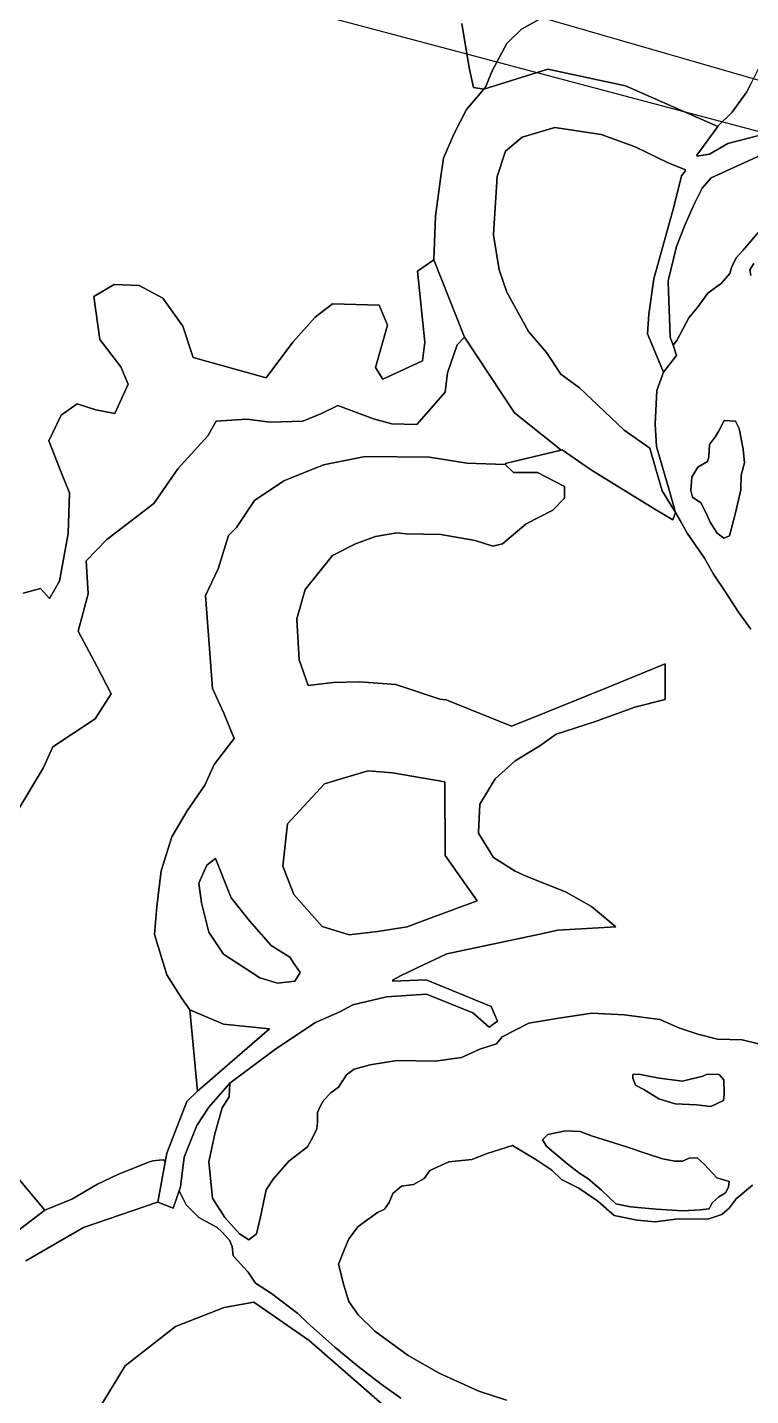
# Model space of a CAD drawing. Header units: inches. Extents: x 288635 to 1232953, y 676945 to 1655780.
# Drawn here: x 558242 to 568569, y 1480968 to 1500510 of the extents above; entities that cross this region are included whole.
import ezdxf

# ---------------------------------------------------------------- set-up
doc = ezdxf.new("R2010")
doc.units = ezdxf.units.IN
doc.header["$MEASUREMENT"] = 0
doc.layers.add('Images', color=7, linetype='Continuous')
picture_1 = doc.add_image_def('image2.jpg', size_in_pixel=(2586, 3753))
picture_2 = doc.add_image_def('image3.jpg', size_in_pixel=(2620, 3729))

msp = doc.modelspace()

# ---------------------------------------------------------------- linework, layer by layer
at = {"color": 1}
for points in [[(564446.3106, 1500564.1309), (564547.9162, 1499929.6545), (564610.1797, 1499652.8863), (564761.6579, 1499625.1131), (564761.6579, 1499625.1131), (564511.1394, 1499336.9785), (564333.3802, 1498986.1379), (564183.6882, 1498639.9752), (564141.5873, 1498345.2691), (564068.5022, 1497811.9197), (564043.2043, 1497190.4465), (563812.0451, 1497028.5286), (563915.5932, 1496011.7989), (563885.4744, 1495747.1939), (563318.5429, 1495486.6893), (563213.1707, 1495654.1669), (563385.0406, 1496256.2956), (563262.7705, 1496543.8254), (562597.6606, 1496563.0145), (562350.7124, 1496368.9348), (562032.8302, 1496014.1045), (561651.967, 1495506.5933), (560608.3435, 1495795.422), (560460.8721, 1496243.0019), (560177.5595, 1496641.5219), (559839.744, 1496823.3293), (559479.1206, 1496836.7252), (559191.941, 1496666.3875), (559276.5481, 1496050.1041), (559575.8248, 1495659.712), (559681.7806, 1495412.1217), (559492.5457, 1494994.1353), (559219.7541, 1495048.2296), (558954.7406, 1495134.4272), (558723.5814, 1494972.5093), (558550.0187, 1494602.7072), (558710.4971, 1494189.2988), (558843.8524, 1493859.7613), (558824.0213, 1493282.7754), (558700.8026, 1492600.8843), (558558.4094, 1492351.4845), (558429.1786, 1492494.7533), (558181.2964, 1492428.8538)], [(565564.1779, 1500631.9419), (565299.6518, 1500484.565), (565088.0264, 1500277.2424), (564878.0247, 1499888.6754), (564788.169, 1499664.2618), (564761.6579, 1499625.1131), (564610.1797, 1499652.8863), (564547.9162, 1499929.6545), (564446.3106, 1500564.1309)], [(568948.0142, 1500572.3476), (568840.8763, 1500330.7318), (568770.8791, 1500161.8067), (568674.2134, 1499903.0443), (568576.82, 1499712.3222), (568514.1698, 1499589.6363), (568306.1635, 1499296.673), (568107.5431, 1499105.507), (568100.1045, 1499095.2988), (566781.0729, 1499675.6106), (565675.5833, 1499911.772), (564761.6579, 1499625.1131), (564761.6579, 1499625.1131), (564788.169, 1499664.2618), (564878.0247, 1499888.6754), (565088.0264, 1500277.2424), (565299.6518, 1500484.565), (565564.1779, 1500631.9419)], [(568757.419, 1498705.6249), (568005.6339, 1498360.1737), (567876.625, 1498213.5725), (567767.3765, 1497995.0755), (567635.1283, 1497696.0795), (567508.63, 1497379.8337), (567393.6315, 1496891.0902), (567394.0548, 1496879.4082), (567393.6315, 1496877.6093), (567422.3811, 1496084.1199), (567460.98, 1495968.7073), (567509.8811, 1495822.4906), (567326.8572, 1495583.5427), (567094.9776, 1496134.901), (567114.8392, 1496412.9629), (567187.2356, 1496919.7378), (567471.6501, 1497948.8012), (567582.506, 1498386.9964), (567640.1254, 1498461.9695), (567632.2377, 1498465.1871), (567640.1254, 1498475.4504), (567392.2782, 1498576.553), (566920.3989, 1498801.6882), (566436.9427, 1498981.2509), (565775.011, 1499078.0029), (565307.3563, 1498941.4187), (565067.7549, 1498740.4952), (564947.7696, 1498377.7563), (564898.7689, 1497556.995), (564899.3555, 1497553.3399), (564898.7689, 1497543.5141), (564978.395, 1497047.3823), (565088.6465, 1496728.8779), (565394.9007, 1496165.3702), (565652.1543, 1495865.241), (565857.4501, 1495555.1947), (566123.7858, 1495362.9841), (566387.1644, 1495111.8556), (566761.6163, 1494757.9993), (567131.1552, 1494497.5333), (567203.5337, 1494234.7497), (567304.2148, 1493888.8029), (567498.4477, 1493581.9076), (567457.6604, 1493474.4209), (567202.2584, 1493630.468), (566319.1525, 1494170.0338), (566219.3804, 1494238.9155), (565876.0264, 1494475.9636), (565863.0561, 1494472.8615), (565736.2873, 1494574.3012), (565599.132, 1494684.0521), (565197.9397, 1495005.0841), (564482.8894, 1496086.8477), (564043.2043, 1497190.4465), (564068.5022, 1497811.9197), (564141.5873, 1498345.2691), (564183.6882, 1498639.9752), (564333.3802, 1498986.1379), (564511.1394, 1499336.9785), (564761.6579, 1499625.1131), (565675.5833, 1499911.772), (566781.0729, 1499675.6106), (568100.1045, 1499095.2988), (568100.1045, 1499095.2988), (567800.2641, 1498683.8195), (567811.3699, 1498685.5794), (567800.2641, 1498670.3386), (567979.4658, 1498698.7363), (568244.6201, 1498849.8329), (568813.8625, 1498999.3309)], [(568813.8625, 1498999.3309), (568244.6201, 1498849.8329), (567979.4658, 1498698.7363), (567800.2641, 1498670.3386), (567811.3699, 1498685.5794), (567800.2641, 1498683.8195), (568100.1045, 1499095.2988), (568107.5431, 1499105.507), (568306.1635, 1499296.673), (568514.1698, 1499589.6363), (568576.82, 1499712.3222)], [(568740.0065, 1497649.7938), (568455.526, 1497324.6731), (568364.0858, 1497217.9929), (568298.0456, 1497080.8327), (568272.6456, 1496994.4725), (568150.7253, 1496857.3122), (567957.685, 1496715.0719), (567805.2847, 1496501.7115), (567688.4444, 1496359.4712), (567515.7241, 1496039.4306), (567460.98, 1495968.7073), (567422.3811, 1496084.1199), (567393.6315, 1496877.6093), (567394.0548, 1496879.4082), (567393.6315, 1496891.0902), (567508.63, 1497379.8337), (567635.1283, 1497696.0795), (567767.3765, 1497995.0755), (567876.625, 1498213.5725), (568005.6339, 1498360.1737), (568757.419, 1498705.6249)], [(558181.2964, 1492428.8538), (558429.1786, 1492494.7533), (558558.4094, 1492351.4845), (558700.8026, 1492600.8843), (558824.0213, 1493282.7754), (558843.8524, 1493859.7613), (558710.4971, 1494189.2988), (558550.0187, 1494602.7072), (558723.5814, 1494972.5093), (558954.7406, 1495134.4272), (559219.7541, 1495048.2296), (559492.5457, 1494994.1353), (559681.7806, 1495412.1217), (559575.8248, 1495659.712), (559276.5481, 1496050.1041), (559191.941, 1496666.3875), (559479.1206, 1496836.7252), (559839.744, 1496823.3293), (560177.5595, 1496641.5219), (560460.8721, 1496243.0019), (560608.3435, 1495795.422), (561651.967, 1495506.5933), (562032.8302, 1496014.1045), (562350.7124, 1496368.9348), (562597.6606, 1496563.0145), (563262.7705, 1496543.8254), (563385.0406, 1496256.2956), (563213.1707, 1495654.1669), (563318.5429, 1495486.6893), (563885.4744, 1495747.1939), (563915.5932, 1496011.7989), (563812.0451, 1497028.5286), (564043.2043, 1497190.4465), (564482.8894, 1496086.8477), (564377.7682, 1495974.8655), (564238.9188, 1495573.6448), (564238.9188, 1495573.6448), (564205.2778, 1495300.4849), (563800.7841, 1494836.3904), (563447.1007, 1494846.3499), (563182.1982, 1494920.1434), (562676.7291, 1495107.7957), (562439.156, 1494996.9656), (562177.0735, 1494885.4025), (561710.7097, 1494871.8551), (561373.2794, 1494913.8845), (560938.9854, 1494884.084), (560817.2618, 1494675.7182), (560388.6067, 1494203.7154), (560048.2523, 1493707.1149), (559378.2013, 1493196.2251), (559079.0906, 1492892.3483), (559108.6728, 1492417.8579), (558969.125, 1491888.0094), (559125.7626, 1491589.4184), (559233.3744, 1491384.283), (559438.5966, 1490993.0776), (559211.5337, 1490632.5333), (558606.4076, 1490233.8439), (558468.082, 1489929.0942), (558111.1254, 1489336.1099)], [(568572.3662, 1496963.9924), (568557.1262, 1497045.2726), (568613.0063, 1497136.7128)], [(558111.1254, 1489336.1099), (558468.082, 1489929.0942), (558606.4076, 1490233.8439), (559211.5337, 1490632.5333), (559438.5966, 1490993.0776), (559233.3744, 1491384.283), (559125.7626, 1491589.4184), (558969.125, 1491888.0094), (559108.6728, 1492417.8579), (559079.0906, 1492892.3483), (559378.2013, 1493196.2251), (560048.2523, 1493707.1149), (560388.6067, 1494203.7154), (560817.2618, 1494675.7182), (560938.9854, 1494884.084), (561373.2794, 1494913.8845), (561710.7097, 1494871.8551), (562177.0735, 1494885.4025), (562439.156, 1494996.9656), (562676.7291, 1495107.7957), (563182.1982, 1494920.1434), (563447.1007, 1494846.3499), (563800.7841, 1494836.3904), (564205.2778, 1495300.4849), (564238.9188, 1495573.6448), (564377.7682, 1495974.8655), (564482.8894, 1496086.8477), (565197.9397, 1495005.0841), (565197.9397, 1495005.0841), (565599.132, 1494684.0521), (565736.2873, 1494574.3012), (565863.0561, 1494472.8615), (565062.9806, 1494281.5074), (565074.081, 1494270.6814), (565062.9806, 1494268.0265), (564516.6399, 1494285.8709), (563984.8264, 1494373.1835), (563064.0745, 1494381.121), (562468.7608, 1494262.0583), (561905.1972, 1494031.8703), (561484.5089, 1493754.0573), (561229.2956, 1493366.6088), (561115.5356, 1493251.8075), (560967.8482, 1492776.866), (560787.0238, 1492397.7338), (560885.1691, 1491066.1602), (561046.485, 1490713.7477), (561193.16, 1490353.3722), (560908.5502, 1489979.849), (560773.3999, 1489685.1798), (560524.6846, 1489317.9052), (560306.1442, 1488950.5258), (560153.5692, 1488462.2155), (560091.4562, 1487955.4854), (560055.4385, 1487553.2699), (560233.2389, 1486975.4187), (560449.1393, 1486638.8681), (560563.3273, 1486478.6715), (560671.5174, 1485317.6815), (560520.2902, 1485169.1549), (560349.3112, 1484726.6211), (560235.3016, 1484431.5374), (560208.6067, 1484302.2752), (560192.2112, 1484337.5572), (560121.3499, 1484329.4264), (560033.4731, 1484319.3432), (559973.2926, 1484303.5859), (559532.8763, 1484126.1291), (559242.6342, 1483988.5031), (558875.3922, 1483775.9525), (558490.0975, 1483617.9767), (557994.8498, 1484207.5478)], [(568699.3664, 1485986.0905), (568450.4459, 1486047.0506), (568094.8452, 1486057.2106), (567815.4447, 1486128.3308), (567546.2041, 1486219.7709), (567271.8836, 1486341.6912), (566763.8826, 1486407.7313), (566301.6016, 1486428.0514), (565829.1607, 1486356.9312), (565402.4398, 1486285.8111), (565021.4391, 1486092.7707), (564940.1589, 1485991.1705), (564701.3984, 1485914.9703), (564442.3179, 1485798.1301), (564066.3972, 1485742.25), (563517.7561, 1485752.41), (563136.7553, 1485691.4499), (562908.1549, 1485630.4898), (562796.3946, 1485549.2096), (562684.6344, 1485371.4092), (562572.8742, 1485290.1291), (562471.274, 1485183.4489), (562420.4739, 1485097.0887), (562384.9138, 1485010.7285), (562384.9138, 1484873.5682), (562374.7538, 1484777.0481), (562323.9537, 1484670.3678), (562242.6735, 1484523.0475), (561973.433, 1484314.7671), (561749.9125, 1484060.7666), (561653.3923, 1483908.3663), (561572.1122, 1483522.2855), (561511.1521, 1483278.4451), (561404.4718, 1483192.0849), (561272.3916, 1483278.4451), (561059.0312, 1483512.1255), (560886.3108, 1483786.4461), (560830.4307, 1484304.6071), (560916.7909, 1484705.9279), (561023.4711, 1485076.7687), (561125.0713, 1485234.249), (561133.4793, 1485431.3804), (561787.2284, 1485919.414), (562354.7396, 1486295.2869), (562701.5994, 1486448.2464), (562889.934, 1486548.7366), (563371.6936, 1486661.5919), (563938.5603, 1486699.5448), (564603.1222, 1486434.9476), (564833.3029, 1486230.0955), (564954.0456, 1486317.422), (564863.218, 1486525.4498), (563935.6582, 1486905.2796), (563455.0562, 1486887.3734), (563481.3459, 1486901.8338), (563455.0562, 1486900.8543), (563560.385, 1486958.7894), (563806.4723, 1487076.0124), (564231.407, 1487278.4289), (565560.4839, 1487560.8447), (565791.2485, 1487609.88), (565814.1797, 1487614.7527), (566644.4777, 1487661.3005), (566296.2091, 1487953.6928), (565927.9504, 1488163.1144), (565372.5949, 1488384.2039), (565205.9762, 1488457.9307), (564897.4679, 1488652.0397), (564682.9319, 1489000.6612), (564683.5937, 1489013.0667), (564682.9319, 1489014.1421), (564704.381, 1489416.2178), (564920.6393, 1489777.6476), (565205.4278, 1490032.4855), (565559.6535, 1490248.8956), (565794.4835, 1490415.007), (566341.4842, 1490589.337), (566915.4007, 1490802.2522), (567350.4182, 1490910.8735), (567349.5867, 1491419.3659), (566502.2487, 1491071.1093), (565431.6099, 1490640.8217), (565154.1908, 1490529.3276), (564220.7922, 1490905.3626), (564132.7443, 1490914.5702), (563503.4954, 1491121.977), (562982.7944, 1491160.0771), (562608.1436, 1491153.7271), (562252.8142, 1491111.165), (562122.0145, 1491478.6298), (562087.7601, 1492047.4914), (562088.4294, 1492049.8564), (562087.7601, 1492060.9723), (562206.8228, 1492481.6606), (562600.0477, 1492965.8132), (562929.1367, 1493132.5369), (563214.8873, 1493235.7246), (563516.5129, 1493291.2872), (563651.4507, 1493275.4122), (564143.5767, 1493267.4747), (564635.7027, 1493180.162), (564889.7032, 1493100.7869), (565024.6409, 1493132.5369), (565365.9541, 1493418.2875), (565746.6879, 1493614.6975), (565913.6427, 1493783.4132), (565913.6427, 1493952.4952), (565524.7044, 1494150.9331), (565183.4217, 1494150.562), (565062.9806, 1494268.0265), (565074.081, 1494270.6814), (565062.9806, 1494281.5074), (565863.0561, 1494472.8615), (565876.0264, 1494475.9636), (566219.3804, 1494238.9155), (566319.1525, 1494170.0338), (567202.2584, 1493630.468), (567457.6604, 1493474.4209), (567498.4477, 1493581.9076), (567498.4477, 1493581.9076), (567561.4442, 1493468.9454), (567663.0444, 1493286.0651), (567911.9649, 1492930.4644), (568038.9651, 1492701.8639), (568216.7655, 1492437.7034), (568394.5658, 1492158.3028), (568572.3662, 1491914.4623)], [(565081.5525, 1480902.6936), (564690.3918, 1481029.6939), (564121.4306, 1481288.7744), (563679.4697, 1481542.7749), (563201.9488, 1481888.2156), (562963.1883, 1482121.8961), (562831.9547, 1482313.2431), (562760.8346, 1482546.9236), (562684.6344, 1482846.6442), (562770.9946, 1483060.0046), (562831.9547, 1483207.3249), (562964.035, 1483385.1253), (563243.4355, 1483583.2457), (563339.9557, 1483628.9658), (563405.9959, 1483725.486), (563461.876, 1483852.4862), (563583.7962, 1483959.1664), (563756.5166, 1483984.5665), (563908.9169, 1484070.9266), (563990.197, 1484182.6869), (564259.4376, 1484304.6071), (564589.6382, 1484340.1672), (564808.0787, 1484426.5274), (565168.7594, 1484538.2876), (565504.04, 1484340.1672), (565732.6405, 1484187.7669), (565869.8008, 1484055.6866), (566113.6413, 1483928.6864), (566387.9618, 1483745.806), (566621.6423, 1483542.6056), (566946.7629, 1483471.4854), (567205.8435, 1483451.1654), (567536.0441, 1483491.8055), (567957.685, 1483486.7255), (568155.8054, 1483552.7656), (568262.4856, 1483644.2058), (568364.0858, 1483776.2861), (568597.7662, 1483974.4064)], [(557928.1465, 1483189.5355), (558490.0975, 1483617.9767), (558875.3922, 1483775.9525), (559242.6342, 1483988.5031), (559532.8763, 1484126.1291), (559973.2926, 1484303.5859), (560033.4731, 1484319.3432), (560121.3499, 1484329.4264), (560192.2112, 1484337.5572), (560208.6067, 1484302.2752), (560208.6067, 1484302.2752), (560102.8181, 1483729.3199), (560100.4909, 1483730.1966), (559041.763, 1483370.2046), (558219.4885, 1482893.7565)], [(557994.8498, 1484207.5478), (558490.0975, 1483617.9767), (557928.1465, 1483189.5355)], [(558219.4885, 1482893.7565), (559041.763, 1483370.2046), (560100.4909, 1483730.1966), (560102.8181, 1483729.3199), (560321.9818, 1483646.7536), (560408.1243, 1483890.3863), (560510.3901, 1483695.0059), (560510.3901, 1483695.0059), (560688.1904, 1483512.1255), (560952.3509, 1483369.8852), (561018.3911, 1483308.9251), (561130.1513, 1483187.0049), (561165.7114, 1483095.5647), (561180.9514, 1482963.4844), (561394.3118, 1482729.804), (561500.992, 1482572.3236), (561729.5925, 1482425.0033), (562105.5133, 1482140.5228), (562237.5935, 1482013.5225), (562633.8343, 1481657.9218), (562958.955, 1481388.6813), (563294.2356, 1481129.6008), (563573.6362, 1480931.4804)], [(559242.8755, 1480744.448), (559638.6717, 1481392.8802), (560354.4734, 1481957.1003), (561053.4327, 1482226.5786), (561474.4926, 1482302.3694), (562266.085, 1481754.9916), (562266.085, 1481754.9916), (563415.4204, 1480748.9257)], [(563415.4204, 1480748.9257), (562266.085, 1481754.9916), (561474.4926, 1482302.3694), (561053.4327, 1482226.5786), (560354.4734, 1481957.1003), (559638.6717, 1481392.8802), (559242.8755, 1480744.448)]]:
    msp.add_lwpolyline(points, dxfattribs=at)
for points in [[(567498.4477, 1493581.9076), (567304.2148, 1493888.8029), (567203.5337, 1494234.7497), (567131.1552, 1494497.5333), (566761.6163, 1494757.9993), (566387.1644, 1495111.8556), (566123.7858, 1495362.9841), (565857.4501, 1495555.1947), (565652.1543, 1495865.241), (565394.9007, 1496165.3702), (565088.6465, 1496728.8779), (564978.395, 1497047.3823), (564898.7689, 1497543.5141), (564899.3555, 1497553.3399), (564898.7689, 1497556.995), (564947.7696, 1498377.7563), (565067.7549, 1498740.4952), (565307.3563, 1498941.4187), (565775.011, 1499078.0029), (566436.9427, 1498981.2509), (566920.3989, 1498801.6882), (567392.2782, 1498576.553), (567640.1254, 1498475.4504), (567632.2377, 1498465.1871), (567640.1254, 1498461.9695), (567582.506, 1498386.9964), (567471.6501, 1497948.8012), (567187.2356, 1496919.7378), (567114.8392, 1496412.9629), (567094.9776, 1496134.901), (567326.8572, 1495583.5427), (567231.2435, 1495323.1491), (567205.8435, 1494840.5482), (567226.1635, 1494525.5876), (567409.0439, 1493885.5063), (567498.4477, 1493581.9076)], [(568091.9068, 1493283.8568), (568187.157, 1493214.0067), (568266.5321, 1493248.9317), (568352.2573, 1493575.9574), (568428.4575, 1493906.1581), (568434.8075, 1494112.5335), (568479.2576, 1494290.3338), (568460.2075, 1494484.0092), (568406.2324, 1494779.2848), (568352.2573, 1494887.235), (568193.507, 1494893.585), (568110.9568, 1494738.0097), (568066.5067, 1494664.9846), (567983.9566, 1494550.6843), (567974.4316, 1494376.059), (567952.2065, 1494309.3839), (567815.6812, 1494226.8337), (567729.9561, 1494087.1334), (567717.256, 1493896.633), (567739.4811, 1493798.2078), (567860.1313, 1493718.8327), (567936.3315, 1493572.7824), (567993.4816, 1493442.6071), (568091.9068, 1493283.8568)], [(568266.5321, 1493248.9317), (568187.157, 1493214.0067), (568091.9068, 1493283.8568), (567993.4816, 1493442.6071), (567936.3315, 1493572.7824), (567860.1313, 1493718.8327), (567739.4811, 1493798.2078), (567717.256, 1493896.633), (567729.9561, 1494087.1334), (567815.6812, 1494226.8337), (567952.2065, 1494309.3839), (567974.4316, 1494376.059), (567983.9566, 1494550.6843), (568066.5067, 1494664.9846), (568110.9568, 1494738.0097), (568193.507, 1494893.585), (568352.2573, 1494887.235), (568406.2324, 1494779.2848), (568460.2075, 1494484.0092), (568479.2576, 1494290.3338), (568434.8075, 1494112.5335), (568428.4575, 1493906.1581), (568352.2573, 1493575.9574), (568266.5321, 1493248.9317)], [(565062.9806, 1494268.0265), (565183.4217, 1494150.562), (565524.7044, 1494150.9331), (565913.6427, 1493952.4952), (565913.6427, 1493783.4132), (565746.6879, 1493614.6975), (565365.9541, 1493418.2875), (565024.6409, 1493132.5369), (564889.7032, 1493100.7869), (564635.7027, 1493180.162), (564143.5767, 1493267.4747), (563651.4507, 1493275.4122), (563516.5129, 1493291.2872), (563214.8873, 1493235.7246), (562929.1367, 1493132.5369), (562600.0477, 1492965.8132), (562206.8228, 1492481.6606), (562087.7601, 1492060.9723), (562088.4294, 1492049.8564), (562087.7601, 1492047.4914), (562122.0145, 1491478.6298), (562252.8142, 1491111.165), (562608.1436, 1491153.7271), (562982.7944, 1491160.0771), (563503.4954, 1491121.977), (564132.7443, 1490914.5702), (564220.7922, 1490905.3626), (565154.1908, 1490529.3276), (565431.6099, 1490640.8217), (566502.2487, 1491071.1093), (567349.5867, 1491419.3659), (567350.4182, 1490910.8735), (566915.4007, 1490802.2522), (566341.4842, 1490589.337), (565794.4835, 1490415.007), (565559.6535, 1490248.8956), (565205.4278, 1490032.4855), (564920.6393, 1489777.6476), (564704.381, 1489416.2178), (564682.9319, 1489014.1421), (564683.5937, 1489013.0667), (564682.9319, 1489000.6612), (564897.4679, 1488652.0397), (565205.9762, 1488457.9307), (565372.5949, 1488384.2039), (565927.9504, 1488163.1144), (566296.2091, 1487953.6928), (566644.4777, 1487661.3005), (565814.1797, 1487614.7527), (565791.2485, 1487609.88), (565560.4839, 1487560.8447), (564231.407, 1487278.4289), (563806.4723, 1487076.0124), (563560.385, 1486958.7894), (563455.0562, 1486900.8543), (563481.3459, 1486901.8338), (563455.0562, 1486887.3734), (563935.6582, 1486905.2796), (564863.218, 1486525.4498), (564954.0456, 1486317.422), (564833.3029, 1486230.0955), (564603.1222, 1486434.9476), (563938.5603, 1486699.5448), (563371.6936, 1486661.5919), (562889.934, 1486548.7366), (562701.5994, 1486448.2464), (562354.7396, 1486295.2869), (561787.2284, 1485919.414), (561133.4793, 1485431.3804), (560832.2804, 1485090.0059), (560661.3145, 1484825.8348), (560478.8209, 1484375.3927), (560429.1143, 1483949.7513), (560408.1243, 1483890.3863), (560321.9818, 1483646.7536), (560102.8181, 1483729.3199), (560208.6067, 1484302.2752), (560235.3016, 1484431.5374), (560349.3112, 1484726.6211), (560520.2902, 1485169.1549), (560671.5174, 1485317.6815), (561700.669, 1486207.1153), (561044.1193, 1486274.2108), (560563.3273, 1486478.6715), (560449.1393, 1486638.8681), (560233.2389, 1486975.4187), (560055.4385, 1487553.2699), (560091.4562, 1487955.4854), (560153.5692, 1488462.2155), (560306.1442, 1488950.5258), (560524.6846, 1489317.9052), (560773.3999, 1489685.1798), (560908.5502, 1489979.849), (561193.16, 1490353.3722), (561046.485, 1490713.7477), (560885.1691, 1491066.1602), (560787.0238, 1492397.7338), (560967.8482, 1492776.866), (561115.5356, 1493251.8075), (561229.2956, 1493366.6088), (561484.5089, 1493754.0573), (561905.1972, 1494031.8703), (562468.7608, 1494262.0583), (563064.0745, 1494381.121), (563984.8264, 1494373.1835), (564516.6399, 1494285.8709), (565062.9806, 1494268.0265)], [(561958.1134, 1489135.8148), (561887.4073, 1488528.3811), (562046.5591, 1488127.0158), (562450.3128, 1487667.1975), (562838.614, 1487548.8017), (563243.1157, 1487594.8096), (563664.7527, 1487664.1161), (563880.9637, 1487744.2553), (564662.0648, 1488033.7726), (564205.5968, 1488679.9363), (564201.6889, 1489735.576), (563457.306, 1489862.1643), (563109.7026, 1489888.8926), (562639.8256, 1489750.8725), (562482.3886, 1489704.6275), (561958.1134, 1489135.8148)], [(563243.1157, 1487594.8096), (562838.614, 1487548.8017), (562450.3128, 1487667.1975), (562046.5591, 1488127.0158), (561887.4073, 1488528.3811), (561958.1134, 1489135.8148), (562482.3886, 1489704.6275), (562639.8256, 1489750.8725), (563109.7026, 1489888.8926), (563457.306, 1489862.1643), (564201.6889, 1489735.576), (564205.5968, 1488679.9363), (564662.0648, 1488033.7726), (563880.9637, 1487744.2553), (563664.7527, 1487664.1161), (563243.1157, 1487594.8096)], [(561152.1394, 1488077.2309), (560926.8023, 1488640.5736), (560803.47, 1488542.2844), (560689.1698, 1488288.2839), (560728.3644, 1488005.5723), (560833.23, 1487586.1099), (561041.4925, 1487270.6796), (561561.8036, 1486934.0077), (561813.122, 1486859.531), (562060.7725, 1486884.9311), (562136.9727, 1487011.9313), (562052.7392, 1487134.6288), (561988.1427, 1487228.7223), (561725.1013, 1487394.8537), (561413.0712, 1487748.5328), (561152.1394, 1488077.2309)], [(562060.7725, 1486884.9311), (561813.122, 1486859.531), (561561.8036, 1486934.0077), (561041.4925, 1487270.6796), (560833.23, 1487586.1099), (560728.3644, 1488005.5723), (560689.1698, 1488288.2839), (560803.47, 1488542.2844), (560926.8023, 1488640.5736), (561152.1394, 1488077.2309), (561413.0712, 1487748.5328), (561725.1013, 1487394.8537), (561988.1427, 1487228.7223), (562052.7392, 1487134.6288), (562136.9727, 1487011.9313), (562060.7725, 1486884.9311)], [(561700.669, 1486207.1153), (560671.5174, 1485317.6815), (560563.3273, 1486478.6715), (561044.1193, 1486274.2108), (561700.669, 1486207.1153)], [(568119.8892, 1485554.0287), (567947.1688, 1485559.1087), (567886.2087, 1485528.6286), (567596.6481, 1485457.5085), (567261.3675, 1485503.2286), (567092.4571, 1485536.8837), (566971.8069, 1485559.1087), (566889.2567, 1485555.9337), (566889.2567, 1485501.9586), (566927.3568, 1485403.5334), (567042.927, 1485340.6683), (567256.2874, 1485208.588), (567489.9679, 1485137.4679), (567794.7685, 1485122.2278), (568003.0489, 1485096.8278), (568180.8493, 1485183.1879), (568191.0093, 1485274.6281), (568185.9293, 1485477.8285), (568119.8892, 1485554.0287)], [(568185.9293, 1485477.8285), (568191.0093, 1485274.6281), (568180.8493, 1485183.1879), (568003.0489, 1485096.8278), (567794.7685, 1485122.2278), (567489.9679, 1485137.4679), (567256.2874, 1485208.588), (567042.927, 1485340.6683), (566927.3568, 1485403.5334), (566889.2567, 1485501.9586), (566889.2567, 1485555.9337), (566971.8069, 1485559.1087), (567092.4571, 1485536.8837), (567261.3675, 1485503.2286), (567596.6481, 1485457.5085), (567886.2087, 1485528.6286), (567947.1688, 1485559.1087), (568119.8892, 1485554.0287), (568185.9293, 1485477.8285)], [(565595.3358, 1484618.8835), (565654.6026, 1484529.9833), (565730.8027, 1484462.2498), (565963.6365, 1484267.5161), (566127.8902, 1484137.9759), (566244.7304, 1484066.8557), (566437.7708, 1483904.2954), (566646.0512, 1483706.175), (566854.3316, 1483665.5349), (567220.0924, 1483629.9748), (567599.7808, 1483604.8711), (567849.548, 1483621.8045), (567976.5482, 1483634.5045), (568018.8816, 1483719.1714), (568116.2485, 1483808.0715), (568209.382, 1483863.105), (568251.7154, 1483943.5385), (568260.1821, 1484023.972), (568086.6151, 1484079.0054), (567910.9314, 1484267.3891), (567807.7437, 1484362.6393), (567691.3268, 1484359.9935), (567596.0766, 1484317.66), (567484.9514, 1484317.66), (567311.5326, 1484351.3363), (567093.9388, 1484419.9164), (566797.6049, 1484521.5166), (566295.5305, 1484676.4569), (566137.2035, 1484741.6504), (565925.5365, 1484750.1171), (565671.5359, 1484695.0836), (565595.3358, 1484618.8835)], [(567311.5326, 1484351.3363), (567484.9514, 1484317.66), (567596.0766, 1484317.66), (567691.3268, 1484359.9935), (567807.7437, 1484362.6393), (567910.9314, 1484267.3891), (568086.6151, 1484079.0054), (568260.1821, 1484023.972), (568251.7154, 1483943.5385), (568209.382, 1483863.105), (568116.2485, 1483808.0715), (568018.8816, 1483719.1714), (567976.5482, 1483634.5045), (567849.548, 1483621.8045), (567599.7808, 1483604.8711), (567220.0924, 1483629.9748), (566854.3316, 1483665.5349), (566646.0512, 1483706.175), (566437.7708, 1483904.2954), (566244.7304, 1484066.8557), (566127.8902, 1484137.9759), (565963.6365, 1484267.5161), (565730.8027, 1484462.2498), (565654.6026, 1484529.9833), (565595.3358, 1484618.8835), (565671.5359, 1484695.0836), (565925.5365, 1484750.1171), (566137.2035, 1484741.6504), (566295.5305, 1484676.4569), (566797.6049, 1484521.5166), (567093.9388, 1484419.9164), (567311.5326, 1484351.3363)]]:
    msp.add_lwpolyline(points, close=True, dxfattribs=at)
at = {"color": 1, "ltscale": 3}
for points in [[(568572.3662, 1491914.4623), (568394.5658, 1492158.3028), (568216.7655, 1492437.7034), (568038.9651, 1492701.8639), (567911.9649, 1492930.4644), (567663.0444, 1493286.0651), (567561.4442, 1493468.9454), (567498.4477, 1493581.9076), (567409.0439, 1493885.5063), (567226.1635, 1494525.5876), (567205.8435, 1494840.5482), (567231.2435, 1495323.1491), (567326.8572, 1495583.5427), (567509.8811, 1495822.4906), (567460.98, 1495968.7073), (567515.7241, 1496039.4306), (567688.4444, 1496359.4712), (567805.2847, 1496501.7115), (567957.685, 1496715.0719), (568150.7253, 1496857.3122), (568272.6456, 1496994.4725), (568298.0456, 1497080.8327), (568364.0858, 1497217.9929), (568455.526, 1497324.6731), (568740.0065, 1497649.7938)], [(568613.0063, 1497136.7128), (568557.1262, 1497045.2726), (568572.3662, 1496963.9924)], [(563573.6362, 1480931.4804), (563294.2356, 1481129.6008), (562958.955, 1481388.6813), (562633.8343, 1481657.9218), (562237.5935, 1482013.5225), (562105.5133, 1482140.5228), (561729.5925, 1482425.0033), (561500.992, 1482572.3236), (561394.3118, 1482729.804), (561180.9514, 1482963.4844), (561165.7114, 1483095.5647), (561130.1513, 1483187.0049), (561018.3911, 1483308.9251), (560952.3509, 1483369.8852), (560688.1904, 1483512.1255), (560510.3901, 1483695.0059), (560408.1243, 1483890.3863), (560429.1143, 1483949.7513), (560478.8209, 1484375.3927), (560661.3145, 1484825.8348), (560832.2804, 1485090.0059), (561133.4793, 1485431.3804), (561125.0713, 1485234.249), (561023.4711, 1485076.7687), (560916.7909, 1484705.9279), (560830.4307, 1484304.6071), (560886.3108, 1483786.4461), (561059.0312, 1483512.1255), (561272.3916, 1483278.4451), (561404.4718, 1483192.0849), (561511.1521, 1483278.4451), (561572.1122, 1483522.2855), (561653.3923, 1483908.3663), (561749.9125, 1484060.7666), (561973.433, 1484314.7671), (562242.6735, 1484523.0475), (562323.9537, 1484670.3678), (562374.7538, 1484777.0481), (562384.9138, 1484873.5682), (562384.9138, 1485010.7285), (562420.4739, 1485097.0887), (562471.274, 1485183.4489), (562572.8742, 1485290.1291), (562684.6344, 1485371.4092), (562796.3946, 1485549.2096), (562908.1549, 1485630.4898), (563136.7553, 1485691.4499), (563517.7561, 1485752.41), (564066.3972, 1485742.25), (564442.3179, 1485798.1301), (564701.3984, 1485914.9703), (564940.1589, 1485991.1705), (565021.4391, 1486092.7707), (565402.4398, 1486285.8111), (565829.1607, 1486356.9312), (566301.6016, 1486428.0514), (566763.8826, 1486407.7313), (567271.8836, 1486341.6912), (567546.2041, 1486219.7709), (567815.4447, 1486128.3308), (568094.8452, 1486057.2106), (568450.4459, 1486047.0506), (568699.3664, 1485986.0905)], [(568597.7662, 1483974.4064), (568364.0858, 1483776.2861), (568262.4856, 1483644.2058), (568155.8054, 1483552.7656), (567957.685, 1483486.7255), (567536.0441, 1483491.8055), (567205.8435, 1483451.1654), (566946.7629, 1483471.4854), (566621.6423, 1483542.6056), (566387.9618, 1483745.806), (566113.6413, 1483928.6864), (565869.8008, 1484055.6866), (565732.6405, 1484187.7669), (565504.04, 1484340.1672), (565168.7594, 1484538.2876), (564808.0787, 1484426.5274), (564589.6382, 1484340.1672), (564259.4376, 1484304.6071), (563990.197, 1484182.6869), (563908.9169, 1484070.9266), (563756.5166, 1483984.5665), (563583.7962, 1483959.1664), (563461.876, 1483852.4862), (563405.9959, 1483725.486), (563339.9557, 1483628.9658), (563243.4355, 1483583.2457), (562964.035, 1483385.1253), (562831.9547, 1483207.3249), (562770.9946, 1483060.0046), (562684.6344, 1482846.6442), (562760.8346, 1482546.9236), (562831.9547, 1482313.2431), (562963.1883, 1482121.8961), (563201.9488, 1481888.2156), (563679.4697, 1481542.7749), (564121.4306, 1481288.7744), (564690.3918, 1481029.6939), (565081.5525, 1480902.6936)]]:
    msp.add_lwpolyline(points, dxfattribs=at)

# ---------------------------------------------------------------- pictures from other files: only their frames are drawn
at = {"layer": 'Images'}
image = msp.add_image(picture_1, insert=(558628.1137, 1501695.41), size_in_units=(43471.2794, 63088.8289), rotation=-14.908366421, dxfattribs=at)
image.dxf.flags = 7
image = msp.add_image(picture_2, insert=(541263.4163, 1442412.7984), size_in_units=(44056.2165, 62704.4395), rotation=-16.124944785, dxfattribs=at)
image.dxf.flags = 7

doc.saveas('drawing.dxf')
